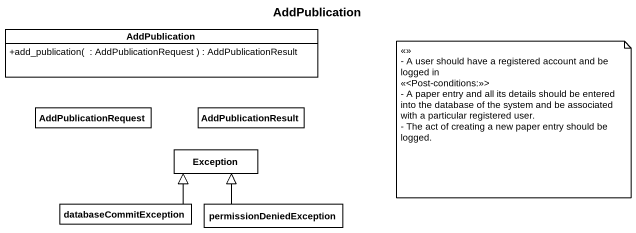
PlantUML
@startuml
title AddPublication
hide circle
hide empty members
skinparam classAttributeIconSize 0
class AddPublication {
  +add_publication(  : AddPublicationRequest ) : AddPublicationResult
}
class AddPublicationRequest
class AddPublicationResult
class "Exception" as Exception_
class databaseCommitException
class permissionDeniedException
databaseCommitException -right-|> Exception_
permissionDeniedException -up-|> Exception_
note as N1
  <<>>
  - A user should have a registered account and be logged in
  <<<Post-conditions:>>>
  - A paper entry and all its details should be entered into the database of the system and be associated with a particular registered user.
  - The act of creating a new paper entry should be logged.
end note
@enduml
